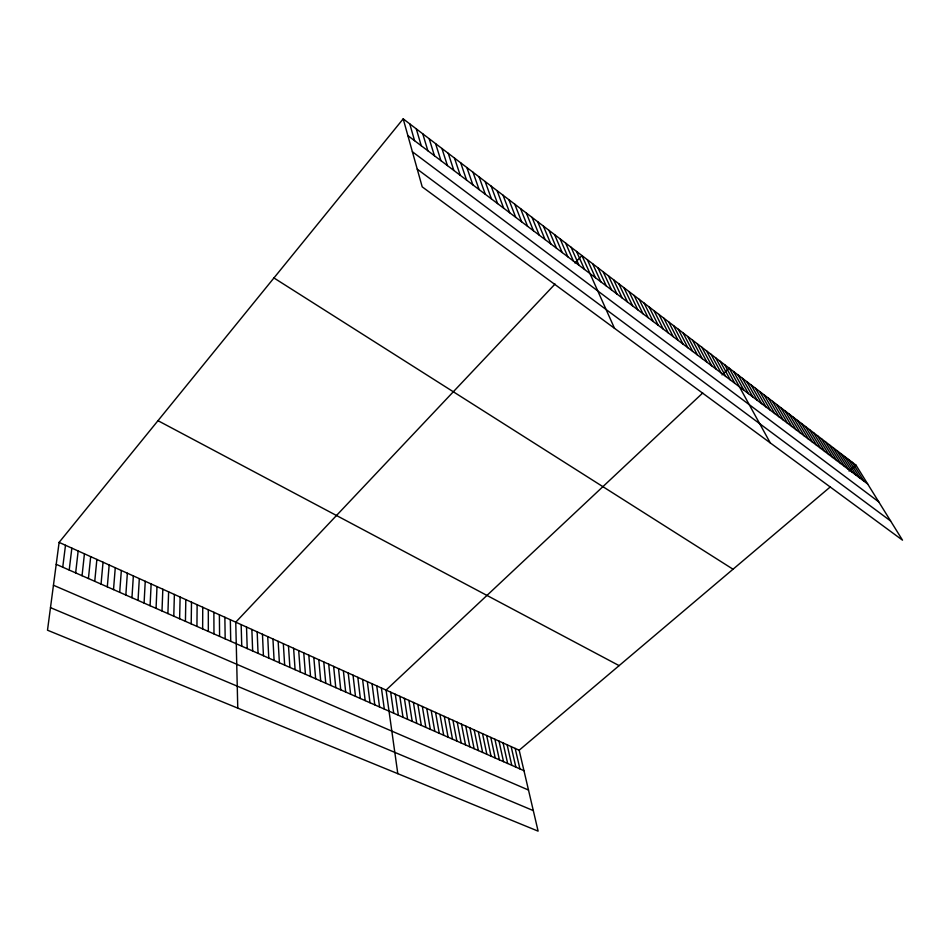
<?xml version="1.0" encoding="UTF-8"?>
<svg xmlns="http://www.w3.org/2000/svg" width="950" height="950" viewBox="0 0 950 950"><rect width="100%" height="100%" fill="white"/><g stroke="black" fill="none" stroke-linecap="round" stroke-linejoin="round"><path stroke-width="1.43" d="M202.647 628.912L202.742 607.264M196.935 626.394L197.137 604.734M191.199 623.865L191.496 602.181M185.428 621.312L185.82 599.616M179.621 618.747L180.12 597.039M173.779 616.182L174.384 594.451M167.901 613.581L168.625 591.85M161.999 610.981L162.83 589.237M156.061 608.356L156.999 586.601M150.088 605.72L151.145 583.953M144.079 603.072L145.243 581.293M138.035 600.412L139.317 578.609M131.955 597.728L133.356 575.914M125.839 595.033L127.359 573.206M119.7 592.313L121.339 570.487M113.513 589.594L115.271 567.744M107.302 586.851L109.179 564.989M101.044 584.084L103.039 562.222M94.751 581.317L96.876 559.431M88.421 578.514L90.677 556.629M82.056 575.712L84.431 553.814M75.656 572.886L78.161 550.976M69.207 570.048L71.844 548.126M62.736 567.186L65.502 545.264M59.114 542.379L47.5 630.206L538.116 831.143L519.175 750.215L59.114 542.379L403.192 118.857L855.998 465.156L902.5 540.158L422.204 186.865L403.192 118.857M555.049 284.038L235.754 622.179L237.761 708.13M574.928 262.972L581.934 255.562L614.508 328.32M702.727 392.991L386.068 690.08L397.801 773.68M722 374.906L729.184 368.173L770.248 442.878M519.175 750.215L830.336 486.875M849.039 471.058L855.998 465.156M50.481 607.644L533.306 810.599M53.449 585.247L528.497 790.044M56.216 564.312L523.961 770.676M157.985 420.684L619.127 665.629M273.933 277.958L733.044 569.228M417.252 169.159L890.601 520.968M412.383 151.751L878.774 501.885M407.871 135.613L867.671 483.978M852.245 462.282L863.871 481.092M848.457 459.396L860.047 478.206M844.657 456.487L856.211 475.297M840.833 453.566L852.352 472.376M836.998 450.621L848.469 469.431M833.126 447.664L844.574 466.474M829.243 444.695L840.643 463.505M825.336 441.702L836.701 460.512M821.418 438.71L832.734 457.508M817.463 435.682L828.744 454.48M813.497 432.642L824.731 451.44M809.495 429.59L820.693 448.388M805.481 426.526L816.632 445.312M801.444 423.439L812.547 442.213M797.383 420.327L808.45 439.102M793.297 417.204L804.318 435.979M789.189 414.069L800.161 432.832M785.068 410.911L795.993 429.673M780.912 407.728L791.789 426.491M776.732 404.534L787.562 423.284M772.54 401.327L783.311 420.066M768.312 398.098L779.047 416.824M764.061 394.844L774.749 413.571M759.786 391.578L770.426 410.293M755.488 388.289L766.068 407.004M751.165 384.988L761.698 403.691M746.819 381.662L757.293 400.354M742.449 378.314L752.875 396.993M738.055 374.953L748.422 393.621M733.626 371.569L743.933 390.236M724.696 364.741L734.884 383.372M720.171 361.285L730.312 379.905M715.635 357.806L725.705 376.426M711.063 354.314L721.086 372.911M706.467 350.799L716.419 369.384M701.848 347.261L711.74 365.833M697.193 343.71L707.026 362.259M692.514 340.124L702.276 358.673M687.812 336.526L697.502 355.051M683.074 332.904L692.704 351.417M678.3 329.258L687.871 347.747M673.514 325.589L683.014 344.066M668.693 321.907L678.122 340.361M663.836 318.191L673.194 336.633M658.956 314.462L668.242 332.88M654.039 310.697L663.254 329.104M649.099 306.921L658.243 325.304M644.124 303.121L653.184 321.48M639.113 299.286L648.114 317.633M634.078 295.438L642.996 313.749M629.019 291.567L637.854 309.854M623.913 287.66L632.676 305.936M618.783 283.741L627.463 301.981M613.617 279.787L622.214 298.015M608.428 275.809L616.942 294.013M603.191 271.819L611.622 289.988M597.93 267.793L606.278 285.938M592.634 263.744L600.887 281.853M587.302 259.659L595.472 277.744M576.531 251.429L584.535 269.456M571.104 247.273L579.001 265.276M565.63 243.093L573.444 261.06M560.12 238.877L567.839 256.809M554.586 234.638L562.198 252.546M549.005 230.375L556.522 248.235M543.388 226.076L550.81 243.912M537.736 221.754L545.062 239.554M532.048 217.408L539.268 235.161M526.324 213.026L533.437 230.743M520.553 208.62L527.571 226.302M514.746 204.179L521.657 221.825M508.903 199.702L515.707 217.312M503.025 195.201L509.711 212.776M497.099 190.677L503.678 208.204M491.138 186.117L497.598 203.597M485.129 181.521L491.483 198.966M479.085 176.902L485.319 194.287M473.005 172.247L479.121 189.596M466.878 167.556L472.863 184.858M460.702 162.842L466.569 180.084M454.492 158.092L460.239 175.287M448.234 153.306L453.851 170.454M441.928 148.485L447.426 165.585M435.587 143.64L440.954 160.681M429.198 138.748L434.435 155.741M422.762 133.831L427.868 150.765M416.29 128.868L421.254 145.754M409.759 123.88L414.58 140.707M515.173 748.41L519.911 768.883M511.159 746.593L515.85 767.089M507.134 744.776L511.765 765.284M503.072 742.947L507.656 763.479M498.999 741.107L503.536 761.663M494.914 739.254L499.391 759.834M490.806 737.402L495.223 757.993M486.673 735.538L491.043 756.153M482.529 733.661L486.839 754.3M478.361 731.773L482.624 752.436M474.169 729.885L478.372 750.559M469.965 727.985L474.109 748.683M465.738 726.073L469.834 746.783M461.486 724.161L465.524 744.895M457.223 722.226L461.201 742.983M452.936 720.29L456.855 741.059M448.626 718.342L452.485 739.136M444.291 716.383L448.091 737.2M439.945 714.424L443.686 735.252M435.575 712.453L439.256 733.293M431.181 710.469L434.803 731.334M426.776 708.474L430.326 729.363M422.334 706.467L425.826 727.379M417.881 704.449L421.301 725.384M413.404 702.43L416.765 723.377M408.904 700.399L412.193 721.359M404.379 698.357L407.609 719.34M399.831 696.303L403.002 717.297M395.271 694.236L398.359 715.255M390.676 692.17L393.704 713.201M381.413 687.978L384.311 709.056M376.746 685.876L379.561 706.966M372.056 683.751L374.799 704.864M367.329 681.613L370.001 702.751M362.591 679.476L365.192 700.625M357.829 677.326L360.347 698.488M353.032 675.165L355.49 696.338M348.223 672.98L350.598 694.189M343.378 670.795L345.681 692.016M338.521 668.598L340.741 689.842M333.628 666.389L335.777 687.646M328.712 664.169L330.778 685.449M323.772 661.936L325.767 683.228M318.808 659.704L320.72 681.008M313.821 657.447L315.649 678.763M308.809 655.179L310.555 676.519M303.762 652.899L305.425 674.262M298.692 650.607L300.271 671.982M293.598 648.304L295.094 669.703M288.479 646L289.892 667.399M283.326 643.672L284.656 665.095M278.16 641.333L279.395 662.768M272.947 638.982L274.099 660.44M267.722 636.619L268.779 658.089M262.461 634.244L263.435 655.738M257.177 631.857L258.056 653.363M251.869 629.458L252.652 650.976M246.525 627.047L247.214 648.577M241.158 624.613L241.751 646.166M230.328 619.721L230.731 641.309M224.865 617.262L225.174 638.851M219.379 614.781L219.592 636.393M213.869 612.287L213.976 633.911M208.311 609.781L208.335 631.418"/></g></svg>
